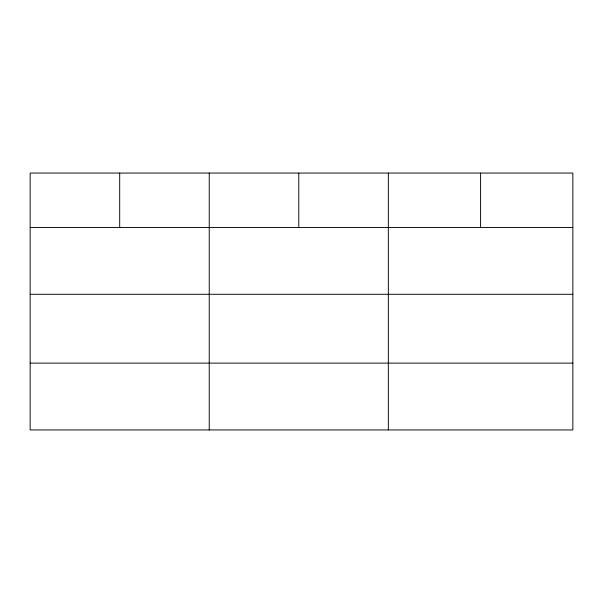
<?xml version="1.0" encoding="UTF-8"?>
<svg xmlns="http://www.w3.org/2000/svg" width="603" height="603" viewBox="0 0 603 603"><rect width="100%" height="100%" fill="white"/><g stroke="black" fill="none" stroke-linecap="round" stroke-linejoin="round"><path stroke-width="0.9" d="M572.85 294.287L572.85 173.061L30.15 173.061L30.15 429.939L572.85 429.939L572.85 294.287L30.15 294.287M30.15 227.467L572.85 227.467M30.15 363.127L572.85 363.127M480.591 173.061L480.591 227.467M388.332 173.061L388.332 429.939M298.786 173.061L298.786 227.467M209.241 173.061L209.241 429.939M119.696 173.061L119.696 227.467"/></g></svg>
